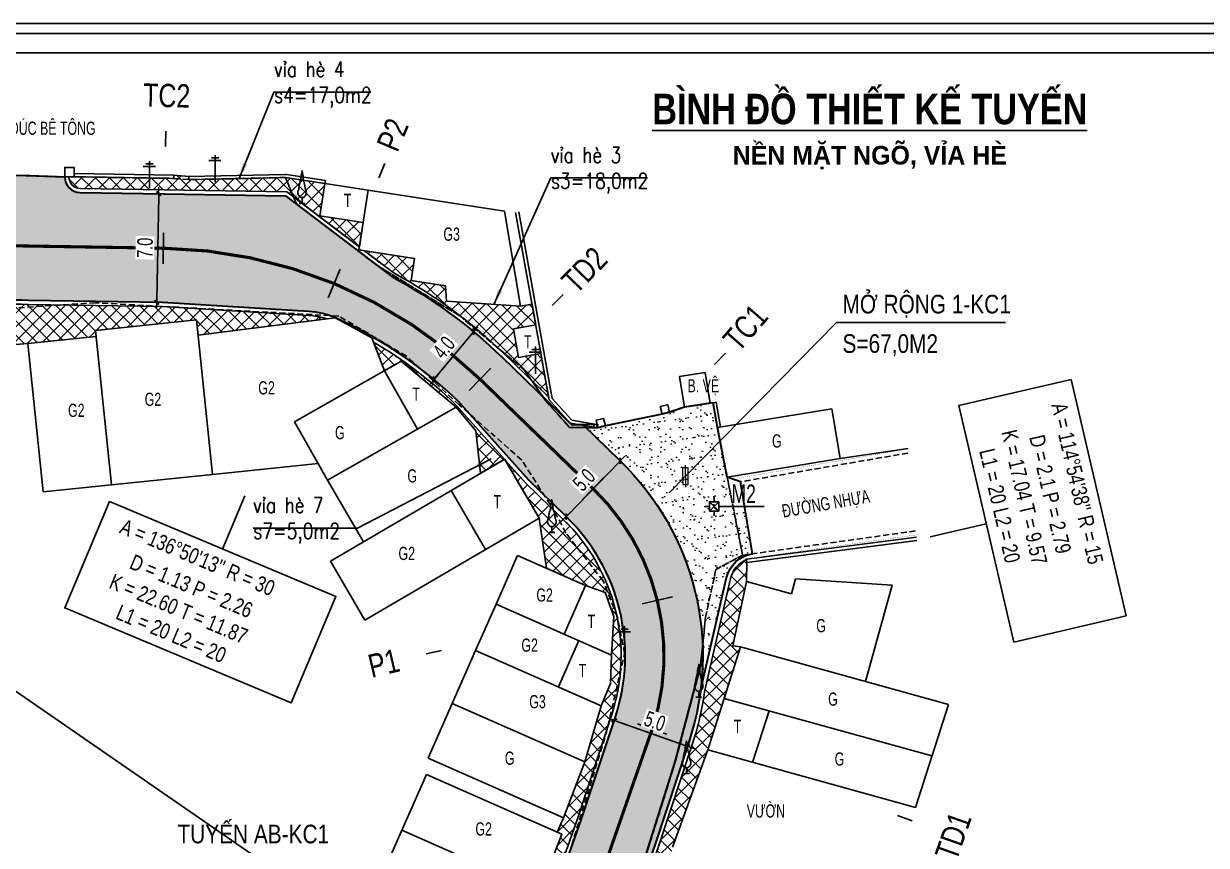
# Model space of a CAD drawing. Header units: millimetres. Extents: x 599607 to 1199256, y 2309327 to 4618784.
# Drawn here: x 1198974.3 to 1199050.4, y 4618587.5 to 4618640.5 of the extents above; entities that cross this region are included whole.
import ezdxf
from ezdxf.enums import TextEntityAlignment as Align

# ---------------------------------------------------------------- set-up
doc = ezdxf.new("R2010")
doc.units = ezdxf.units.MM
doc.header["$PDMODE"] = 3
doc.header["$PDSIZE"] = -0.7
doc.linetypes.add('DASHDOT', pattern=[1, 0.5, -0.25, 0, -0.25])
doc.linetypes.add('DASHED', pattern=[19.05, 12.7, -6.35])
for name, color, linetype in [('CAY', 3, 'Continuous'), ('cd', 7, 'Continuous'), ('chu', 6, 'Continuous'), ('coc', 1, 'Continuous'), ('Coc tren tuyen', 3, 'Continuous'), ('ENTTNTHIETKE1', 2, 'Continuous'), ('KHUNGTEN', 5, 'Continuous'), ('NOI', 2, 'Continuous'), ('thep', 2, 'Continuous'), ('Tuyen', 7, 'Continuous')]:
    doc.layers.add(name, color=color, linetype=linetype)
doc.layers.add('KCS_Plotter', color=11, linetype='Continuous', plot=False)
for name, color, linetype, lineweight in [('LC Dim', 8, 'Continuous', 18), ('LC Hatch', 252, 'Continuous', 9), ('LC Net dam 1', 30, 'Continuous', 30), ('LC Net thay', 7, 'Continuous', 25), ('LC Net truc', 79, 'DASHDOT', 13), ('LC Text1', 3, 'Continuous', 20), ('LC Text2', 7, 'Continuous', 25)]:
    doc.layers.add(name, color=color, linetype=linetype, lineweight=lineweight)
doc.styles.add('HOATBIF', font='hoatbif.shx', dxfattribs={"width": 0.7})
doc.styles.add('LC 1', font='')
doc.styles.add('LC 3', font='vnsimli.shx', dxfattribs={"width": 0.75})
doc.styles.add('LC3', font='', dxfattribs={"width": 0.8})
doc.styles.get("Standard").update_dxf_attribs({"font": 'RomanS'})
doc.styles.add('style1', font='')
doc.styles.add('T2', font='', dxfattribs={"width": 0.8})
doc.styles.get('LC 1').set_extended_font_data('.VnAvantH', bold=True)
doc.styles.get('LC3').set_extended_font_data('.VnArialH', bold=True)
doc.styles.get('style1').set_extended_font_data('.VnAvantH')
doc.styles.get('T2').set_extended_font_data('.VnArialH')
doc.dimstyles.new('1-100(1-25)', dxfattribs={"dimscale": 25, "dimtxt": 2.5, "dimasz": 0.35, "dimexe": 0.5, "dimexo": 0, "dimgap": 0.8, "dimtad": 1, "dimdec": 0, "dimzin": 0, "dimdsep": 46, "dimtxsty": 'HOATBIF', "dimblk1": 'DOT', "dimblk2": 'DOT', "dimsah": 1, "dimcen": -1, "dimdle": 1, "dimclrd": 256, "dimclre": 256, "dimclrt": 4, "dimadec": 3, "dimazin": 2, "dimtfac": 0.333333, "dimtdec": 0, "dimtix": 1, "dimtmove": 2, "dimatfit": 3, "dimldrblk": 'DOT', "dimfxl": 1, "dimtvp": 0.833333, "dimtolj": 1, "dimtzin": 0, "dimarcsym": 0})
doc.dimstyles.new('ISO-25', dxfattribs={"dimtxt": 2.5, "dimasz": 2.5, "dimexe": 1.25, "dimexo": 0.625, "dimtad": 1, "dimtxsty": 'Standard', "dimcen": 2.5, "dimadec": 0, "dimazin": 2, "dimtfac": 0, "dimtdec": 0, "dimtofl": 0, "dimtmove": 0, "dimatfit": 0, "dimfxl": 1, "dimtzin": 0, "dimarcsym": 0})
pattern_1 = [(37.5, (599389.6376, 2309284.02925), (-0.03200062592, 0.97882647466), [0, -0.77216, 0, -0.8636, 0, -0.8255]), (7.5, (599389.6376, 2309284.0293), (0.8990465663, 1.43365020114), [0, -0.41656, 0, -0.69596, 0, -0.2667]), (327.5, (599389.0127, 2309284.02925), (1.58198474048, 0.00287436936), [0, -0.254, 0, -0.9144, 0, -1.1938]), (317.5, (599389.0127, 2309284.0293), (1.52711290494, 0.4458586465), [0, -0.127, 0, -0.59944, 0, -0.6858])]
pattern_2 = [(45, (599389.63756, 2309284.02925), (-0.44901280605, 0.44901280605), []), (135, (599389.63756, 2309284.02925), (-0.44901280605, -0.44901280605), [])]

# ---------------------------------------------------------------- blocks, each defined once
blk = doc.blocks.new('coc')
at = {"layer": 'coc', "color": 1}
for points in [[(-0.3, 0), (-0.6, 0)], [(0.3, 0.3), (-0.3, -0.3)], [(-0.3, 0.3), (0.3, -0.3)], [(0, 0.3), (0, 0.6)], [(0.3, 0), (3.223, 0)], [(0, -0.3), (0, -0.6)]]:
    blk.add_lwpolyline(points, dxfattribs=at)
blk.add_lwpolyline([(-0.3, -0.3), (0.3, -0.3), (0.3, 0.3), (-0.3, 0.3)], close=True, dxfattribs=at)
blk = doc.blocks.new('cdien')
at = {"layer": 'cd', "extrusion": (-0.000518657, 0.000768986, 1)}
for p, q in [((-0.46, 3.14, 0), (0.49, 3.14, 0)), ((0, 0), (0, 3.5, 0)), ((-0.8, 2.78, 0), (0.76, 2.78, 0))]:
    blk.add_line(p, q, dxfattribs=at)
blk = doc.blocks.new('cay')
at = {"layer": 'CAY', "color": 3, "extrusion": (-0.000518657, 0.000768986, 1)}
for p, q in [((-0.2, 0, 0), (0.2, 0, 0)), ((-0.02, 0.76, 0), (-0.02, 0, 0)), ((-0.38, -0.01, 0), (0.36, -0.01, 0))]:
    blk.add_line(p, q, dxfattribs=at)
blk.add_lwpolyline([(-0.06, 3.91), (-0.02, 4.2), (0.02, 3.91, 0.060426), (0.05, 3.76, -0.106971), (0.13, 3.29, 0.106991), (0.2, 2.82)], format="xyb", dxfattribs=at)
for centre, radius, start, end in [((-1.29, 3.22), 1.12, 339.0493, 3.4768), ((0.96, 3.36), 1.12, 159.0538, 183.4768), ((-0.67, 3.98), 0.619, 339.0538, 352.8855), ((-0.04, 1.39), 0.539, 154.1495, 205.8817), ((-1.53, 2.12), 1.12, 334.1495, 355.3553), ((2.45, 1.79), 2.88, 159.0493, 175.3553), ((-2.49, 1.79), 2.88, 4.6759, 20.9819), ((1.5, 2.12), 1.12, 184.6759, 205.8817), ((0, 1.39), 0.539, 334.1495, 25.8817), ((0.91, 1.85), 1.59, 205.8817, 218.192), ((-0.1, 1.06), 0.312, 218.192, 284.9931), ((0.06, 1.06), 0.312, 255.038, 321.8392), ((-0.94, 1.85), 1.59, 321.8392, 334.1495)]:
    blk.add_arc(centre, radius, start, end, dxfattribs=at)
blk = doc.blocks.new('1235485')
at = {"layer": 'Defpoints', "color": 3, "linetype": 'DASHED', "ltscale": 0.03}
for points in [[(16.569, 49.396), (19.771, 59.78), (20.98, 65.023), (20.516, 67.403), (19.598, 69.689), (17.2, 72.776), (16.503, 74.124), (14.364, 77.475), (10.334, 81.039), (6.952, 84.163), (2.581, 86.752), (-13.073, 87.611), (-22.557, 86.994)], [(-18.805, 95.843), (-15.051, 95.723), (-14.451, 95.723), (-8.034, 95.618), (-7.058, 95.538), (-0.834, 95.674), (-0.145, 93.975), (1.085, 93.035), (5.048, 90.022), (10.373, 86.76), (14.525, 83.283), (15.907, 81.299), (17.446, 79.575), (19.265, 79.556), (19.75, 79.674), (23.394, 80.434), (23.88, 80.553), (24.837, 80.879), (26.677, 81.171), (26.966, 79.568), (27.594, 76.369), (28.579, 71.351), (26.862, 70.436), (26.191, 67.351), (25.9, 64.289), (24.249, 58.039), (20.943, 47.498)]]:
    blk.add_lwpolyline(points, dxfattribs=at)
at = {"layer": 'LC Net truc', "color": 1, "ltscale": 4, "extrusion": (0, 0, -1), "const_width": 0.1}
blk.add_lwpolyline([(40.345, 89.919), (28.232, 91.437), (8.706, 91.125, 0.190594), (-11.685, 82.681), (-18.955, 75.642, 0.287747), (-22.763, 60.159), (-13.462, 33.401), (-5.566, 18.838), (0, 0)], format="xyb", dxfattribs=at)
at = {"layer": 'NOI'}
for p, q in [((18.468, 69.403, 2.344), (17.086, 66.271, 2.431)), ((19.738, 68.947, 2.202), (18.468, 69.403, 2.344)), ((20.292, 67.413), (19.738, 68.947, 2.202)), ((20.14, 64.923, 2.298), (20.292, 67.413))]:
    blk.add_line(p, q, dxfattribs=at)
at = {"layer": 'NOI', "color": 3, "linetype": 'DASHED', "ltscale": 0.03}
for points in [[(-0.834, 95.674), (-7.058, 95.538), (-8.034, 95.618), (-14.451, 95.723), (-15.051, 95.723), (-18.805, 95.843), (-19.405, 95.843), (-35.757, 96.084), (-35.767, 96.143)], [(19.265, 79.556), (17.446, 79.575), (15.907, 81.299), (14.525, 83.283), (10.373, 86.76), (5.048, 90.022), (1.085, 93.035), (-0.145, 93.975), (-0.834, 95.674)], [(-1.863, 3.885), (-0.506, 7.513), (1.504, 12.722), (5.837, 22.879), (11.469, 36.236), (16.569, 49.396), (19.771, 59.78), (20.98, 65.023), (20.516, 67.403), (19.598, 69.689), (17.2, 72.776), (16.503, 74.124), (14.364, 77.475), (10.334, 81.039), (6.952, 84.163), (2.581, 86.752), (-13.073, 87.611), (-22.557, 86.994), (-33.425, 85.562), (-38.209, 85.064)], [(27.594, 76.369), (26.966, 79.568), (26.677, 81.171), (24.837, 80.879), (23.88, 80.553), (23.394, 80.434), (19.75, 79.674), (19.265, 79.556)], [(39.223, 77.93), (28.435, 76.076), (27.594, 76.369)], [(28.579, 71.351), (27.594, 76.369)], [(3.46, 1.211), (4.328, 6.216), (6.095, 11.159), (9.309, 21.456), (15.339, 34.488), (20.943, 47.498), (24.249, 58.039), (25.9, 64.289), (26.191, 67.351), (26.862, 70.436), (28.579, 71.351), (39.749, 72.919)]]:
    blk.add_lwpolyline(points, dxfattribs=at)
at = {"layer": 'NOI'}
for points in [[(-15.051, 95.723), (-14.451, 95.723), (-14.451, 96.323), (-15.051, 96.323)], [(23.394, 80.434), (23.88, 80.553), (23.762, 81.039), (23.276, 80.92)], [(19.265, 79.556), (19.75, 79.674), (19.632, 80.16), (19.146, 80.042)]]:
    blk.add_lwpolyline(points, close=True, dxfattribs=at)
for points in [[(-8.03, 95.818), (-14.447, 95.923)], [(-8.034, 95.618), (-14.451, 95.723)], [(-8.03, 95.818), (-8.034, 95.618)], [(-7.062, 95.738), (-7.058, 95.538)], [(-0.834, 95.674), (-7.058, 95.538)], [(-0.834, 95.674), (1.693, 95.292)], [(1.693, 95.292), (1.376, 93.204)], [(1.723, 95.49), (1.693, 95.292)], [(1.693, 95.292), (4.471, 94.869)], [(4.471, 94.869), (3.884, 91.015)], [(13.245, 93.503), (4.471, 94.869)], [(1.376, 93.204), (4.153, 92.781)], [(14.281, 87.393), (13.245, 93.503)], [(19.265, 79.556), (17.478, 79.863), (16.128, 81.359), (13.97, 93.423)], [(19.299, 79.753), (17.581, 80.049), (16.315, 81.451), (14.167, 93.459)], [(3.884, 91.015), (7.471, 90.469)], [(7.471, 90.469), (7.253, 89.042)], [(14.281, 87.393), (9.527, 87.704), (9.447, 88.708), (7.253, 89.042)], [(-13.077, 85.832), (-6.562, 86.505)], [(-5.534, 76.558), (-6.562, 86.505)], [(-6.459, 85.511), (2.351, 86.632)], [(2.351, 86.632), (4.717, 85.352), (5.527, 83.222)], [(13.826, 85.922), (15.266, 86.18)], [(-17.424, 84.988), (-13.036, 85.442)], [(-13.077, 85.832), (-12.049, 75.885)], [(14.155, 84.086), (13.826, 85.922)], [(-17.424, 84.988), (-16.436, 75.432)], [(-0.263, 79.934), (6.611, 83.838)], [(6.611, 83.838), (10.137, 80.882)], [(14.155, 84.086), (15.595, 84.343)], [(5.527, 83.222), (7.656, 79.473)], [(24.524, 82.855), (26.177, 83.117)], [(26.491, 81.142), (26.177, 83.117)], [(24.837, 80.879), (24.524, 82.855)], [(1.866, 76.185), (10.137, 80.882)], [(11.715, 76.626), (11.399, 79.367), (10.137, 80.882)], [(24.837, 80.879), (26.677, 81.171)], [(26.677, 81.171), (26.874, 81.207)], [(26.966, 79.568), (26.677, 81.171)], [(27.163, 79.604), (26.874, 81.207)], [(34.325, 80.785), (26.966, 79.568)], [(34.856, 77.57), (34.325, 80.785)], [(1.866, 76.185), (-0.263, 79.934)], [(27.594, 76.369), (26.966, 79.568)], [(39.239, 78.221), (34.856, 77.57)], [(-5.534, 76.558), (1.255, 77.26)], [(2.047, 70.971), (13.268, 77.534)], [(15.49, 73.735), (13.268, 77.534)], [(34.856, 77.57), (27.594, 76.369)], [(-12.049, 75.885), (-5.534, 76.558)], [(1.866, 76.185), (4.184, 72.221)], [(-12.049, 75.885), (-16.436, 75.432)], [(12.038, 71.716), (9.816, 75.515)], [(4.269, 67.172), (15.49, 73.735)], [(15.956, 70.512), (15.49, 73.735)], [(28.827, 71.087), (39.766, 72.502)], [(28.853, 70.889), (39.792, 72.304)], [(4.269, 67.172), (2.047, 70.971)], [(12.712, 68.201), (14.094, 71.334)], [(18.468, 69.403), (14.094, 71.334)], [(28.853, 70.889), (28.827, 71.087)], [(27.956, 65.519), (28.827, 69.658)], [(28.827, 69.658), (31.719, 68.859)], [(31.719, 68.859), (31.991, 69.821), (38.2, 69.43), (36.482, 63.219)], [(11.397, 65.222), (12.712, 68.201)], [(20.14, 64.923), (12.712, 68.201)], [(16.727, 62.87), (18.041, 65.85)], [(27.956, 65.519), (28.45, 65.44)], [(9.89, 61.807), (11.397, 65.222)], [(19.471, 61.659), (11.397, 65.222)], [(19.471, 61.659), (20.071, 63.079), (20.14, 64.923)], [(26.333, 58.806), (28.45, 65.44)], [(28.45, 65.44), (41.829, 61.74)], [(8.331, 58.273), (9.89, 61.807)], [(18.416, 58.045), (9.89, 61.807)], [(27.392, 62.123), (40.771, 58.423)], [(39.713, 55.106), (41.829, 61.74)], [(19.471, 61.659), (18.416, 58.045)], [(29.227, 58.006), (30.286, 61.323)], [(26.333, 58.806), (39.713, 55.106)], [(17.044, 54.428), (8.331, 58.273)], [(17.044, 54.428), (18.416, 58.045)], [(1.689, 42.421), (8.226, 57.237)], [(16.939, 53.392), (8.226, 57.237)], [(15.519, 49.713), (6.636, 53.633)], [(16.939, 53.392), (15.519, 49.713), (13.928, 45.949), (12.285, 42.046)]]:
    blk.add_lwpolyline(points, dxfattribs=at)
blk.add_lwpolyline([(1.723, 95.49), (-0.778, 95.868, 0.042996), (-0.864, 95.874), (-7.062, 95.738)], format="xyb", dxfattribs=at)
at = {"layer": 'NOI', "const_width": 0.01}
for points in [[(19.267, 79.756), (17.537, 79.774), (16.064, 81.423), (14.674, 83.419), (10.491, 86.923), (5.162, 90.188), (1.207, 93.194), (0.02, 94.101), (-0.648, 95.749)], [(39.179, 78.187), (28.457, 76.344), (28.13, 76.458)], [(28.661, 71.1), (39.786, 72.662)], [(28.661, 71.1), (28.623, 71.374)]]:
    blk.add_lwpolyline(points, dxfattribs=at)
at = {"layer": 'CAY', "xscale": 0.5, "yscale": 0.5, "zscale": 0.5}
for p in [(0.232, 94.009, 3.19), (16.31, 72.825, 0), (25.764, 62.217, 2.376), (24.976, 57.291, 2.166)]:
    blk.add_blockref('cay', p, dxfattribs=at)
at = {"layer": 'cd', "xscale": 0.5, "yscale": 0.5, "zscale": 0.5}
for p in [(-9.599, 94.988, 2.836), (-5.375, 95.374, 3.044), (15.248, 83.037, 2.645), (20.98, 65.023)]:
    blk.add_blockref('cdien', p, dxfattribs=at)
at = {"layer": 'coc', "color": 2}
blk.add_blockref('coc', (26.744, 74.493, 2.391), dxfattribs=at)
at = {"layer": 'chu', "color": 6, "style": 'style1', "width": 0.7}
for s, p in [('b·i ®óc bª t«ng', (-20.092, 98.425)), ('t', (2.914, 93.78)), ('g3', (9.323, 91.602)), ('t', (14.518, 84.664)), ('g2', (-2.592, 81.705)), ('b. vÖ', (25.034, 81.837)), ('g2', (-9.905, 80.969)), ('t', (7.325, 81.3)), ('g2', (-14.838, 80.256)), ('g', (2.346, 78.822)), ('g', (30.476, 78.284)), ('g', (7.007, 76.034)), ('t', (12.55, 74.372)), ('g2', (6.431, 71.04)), ('g2', (15.305, 68.361)), ('t', (18.605, 66.665)), ('g', (33.324, 66.386)), ('g2', (14.342, 65.132)), ('t', (18.034, 63.496)), ('g', (34.087, 61.657)), ('g3', (14.85, 61.492)), ('t', (28.011, 59.902)), ('g', (13.279, 57.854)), ('g', (34.507, 57.803)), ('v\xadên', (28.847, 54.455)), ('g2', (11.381, 53.296))]:
    blk.add_text(s, height=0.85, dxfattribs=at).set_placement(p)
blk.add_text('®\xadêng nhùa', height=0.85, rotation=9.90493, dxfattribs=at).set_placement((31.198, 73.765, 2.603))
at = {"layer": 'coc', "color": 1, "style": 'style1', "width": 0.7}
blk.add_text('M2', height=1.2, dxfattribs=at).set_placement((27.872, 74.705, 2.392))
blk = doc.blocks.new('coctrentuyen')
at = {"layer": 'Coc tren tuyen'}
for p, q in [((-8.567, 97.67), (-8.546, 98.669)), ((5.157, 95.663, -2.68), (5.545, 96.585, -2.68)), ((16.328, 87.43), (17.027, 88.145)), ((26.782, 83.639), (27.481, 84.354)), ((8.216, 64.991), (9.19, 65.217)), ((38.558, 54.584), (39.501, 54.252))]:
    blk.add_line(p, q, dxfattribs=at)
for points in [[(-8.727, 90.126), (-8.685, 92.125)], [(10.985, 81.966), (12.384, 83.396)], [(18.255, 74.927), (19.654, 76.357)], [(22.112, 68.222), (24.06, 68.675)], [(21.82, 60.491), (23.706, 59.826)]]:
    blk.add_lwpolyline(points, dxfattribs=at)
at = {"layer": 'Coc tren tuyen', "elevation": -2.68}
blk.add_lwpolyline([(1.907, 87.925), (2.681, 89.768)], dxfattribs=at)
at = {"layer": 'LC Net truc', "color": 1, "ltscale": 4, "extrusion": (0, 0, -1)}
blk.add_lwpolyline([(40.345, 89.919, 0.2, 0.2, 0), (28.232, 91.437, 0.2, 0.2, 0), (8.706, 91.125, 0.2, 0.2, 0.190594), (-11.685, 82.681, 0.2, 0.2, 0), (-18.955, 75.642, 0.2, 0.2, 0.287747), (-22.763, 60.159, 0.2, 0.2, 0), (-13.462, 33.401, 0.2, 0.2, 0), (-5.566, 18.838, 0.2, 0.2, 0), (0, 0, 0, 0, 0)], format="xyseb", dxfattribs=at)
at = {"layer": 'Coc tren tuyen', "char_height": 1.5, "attachment_point": 1}
for s, insert, width, rotation in [('\\Fviet buddy.shx;\\W0.8000000000;\\T1.0000000000;\\o\\lTC2', (-9.987, 101.741), 5.33333, 358.78806), ('\\Fviet buddy.shx;\\W0.8000000000;\\T1.0000000000;\\o\\lP2', (4.978, 97.817, -2.68), 3.9619, 67.21562), ('\\Fviet buddy.shx;\\W0.8000000000;\\T1.0000000000;\\o\\lTD2', (16.805, 89.162), 5.33333, 45.64318), ('\\Fviet buddy.shx;\\W0.8000000000;\\T1.0000000000;\\o\\lTC1', (27.2, 85.356), 4.64762, 48.90363), ('\\Fviet buddy.shx;\\W0.8000000000;\\T1.0000000000;\\o\\lP1', (4.355, 64.906), 3.27619, 13.08937), ('\\Fviet buddy.shx;\\W0.8000000000;\\T1.0000000000;\\o\\lTD1', (40.927, 52.085), 4.64762, 70.56207)]:
    blk.add_mtext(s, dxfattribs=dict(at, insert=insert, width=width, rotation=rotation))
blk = doc.blocks.new('DOT')
at = {"layer": 'LC Dim'}
blk.add_line((-3, 0), (3, 0), dxfattribs=at)
at = {"layer": 'LC Dim', "color": 4}
blk.add_line((-1, -1), (1, 1), dxfattribs=at)
blk.add_lwpolyline([(0.5, 1), (-1, -0.5), (-0.5, -1), (1, 0.5)], close=True, dxfattribs=at)
blk = doc.blocks.new('TIEUDE1')
at = {"layer": 'LC Text2', "color": 7, "style": 'LC 1'}
blk.add_attdef('TIªU§Ò', text='', height=5, dxfattribs=at).set_placement((0, 0), align=Align.BOTTOM_CENTER)
blk.add_attdef('TL', text='', height=3, dxfattribs=at).set_placement((0, -2), align=Align.TOP_CENTER)
blk = doc.blocks.new('*D56')
at = {"layer": 'Defpoints', "color": 0, "transparency": 16777216}
for p in [(1199012.366, 4618595.86, -2.744), (1199016.985, 4618593.921), (1199017.082, 4618594.195, -2.744)]:
    blk.add_point(p, dxfattribs=at)
at = {"layer": 'LC Dim', "lineweight": -2, "transparency": 16777216}
for p, q in [((1199012.366, 4618595.86), (1199012.203, 4618595.397)), ((1199012.401, 4618595.539), (1199016.853, 4618593.968)), ((1199017.082, 4618594.195), (1199016.919, 4618593.733))]:
    blk.add_line(p, q, dxfattribs=at)
at = {"layer": 'LC Dim', "lineweight": -2, "transparency": 16777216, "xscale": 0.14, "yscale": 0.14, "zscale": 0.14}
for p, rotation in [((1199012.269, 4618595.586), 160.5620696085141), ((1199016.985, 4618593.921), 340.5620696085142)]:
    blk.add_blockref('DOT', p, dxfattribs=dict(at, rotation=rotation))
at = {"layer": 'LC Dim', "color": 4, "transparency": 16777216, "insert": (1199014.9, 4618595.527), "char_height": 1, "attachment_point": 5, "rotation": 340.56207, "style": 'HOATBIF', "bg_fill": 3, "box_fill_scale": 1.1, "bg_fill_color": 256, "bg_fill_true_color": 13158600, "bg_fill_transparency": 0}
blk.add_mtext('\\A1;5.0', dxfattribs=at)
blk = doc.blocks.new('_Dot')
at = {"color": 0, "linetype": 'ByBlock', "lineweight": -2}
blk.add_line((-0.5, 0), (-1, 0), dxfattribs=at)
at = {"color": 0, "linetype": 'ByBlock', "const_width": 0.5}
blk.add_lwpolyline([(-0.25, 0, 1), (0.25, 0, 1)], format="xyb", close=True, dxfattribs=at)
blk = doc.blocks.new('*D57')
at = {"layer": 'Defpoints', "color": 0, "transparency": 16777216}
for p in [(1199012.647, 4618612.317, -2.744), (1199012.666, 4618612.299), (1199009.169, 4618608.725, -2.744)]:
    blk.add_point(p, dxfattribs=at)
at = {"layer": 'LC Dim', "lineweight": -2, "transparency": 16777216}
for p, q in [((1199009.285, 4618608.808), (1199012.568, 4618612.199)), ((1199012.647, 4618612.317), (1199012.809, 4618612.16)), ((1199009.169, 4618608.725), (1199009.331, 4618608.568))]:
    blk.add_line(p, q, dxfattribs=at)
at = {"layer": 'LC Dim', "lineweight": -2, "transparency": 16777216, "xscale": 0.14, "yscale": 0.14, "zscale": 0.14}
for p, rotation in [((1199012.666, 4618612.299), 45.92327135930118), ((1199009.187, 4618608.707), 225.9232713593012)]:
    blk.add_blockref('DOT', p, dxfattribs=dict(at, rotation=rotation))
at = {"layer": 'LC Dim', "color": 4, "transparency": 16777216, "insert": (1199010.337, 4618611.074), "char_height": 1, "attachment_point": 5, "rotation": 45.92327, "style": 'HOATBIF', "bg_fill": 3, "box_fill_scale": 1.1, "bg_fill_color": 256, "bg_fill_true_color": 13158600, "bg_fill_transparency": 0}
blk.add_mtext('\\A1;5.0', dxfattribs=at)
blk = doc.blocks.new('*D58')
at = {"layer": 'Defpoints', "color": 0, "transparency": 16777216}
for p in [(1199003.224, 4618620.616, -2.744), (1199003.224, 4618620.616), (1199000.668, 4618617.539, -2.744)]:
    blk.add_point(p, dxfattribs=at)
at = {"layer": 'LC Dim', "lineweight": -2, "transparency": 16777216}
for p, q in [((1199000.758, 4618617.647), (1199003.134, 4618620.509)), ((1199003.224, 4618620.616), (1199003.07, 4618620.744)), ((1199000.668, 4618617.539), (1199000.514, 4618617.667))]:
    blk.add_line(p, q, dxfattribs=at)
at = {"layer": 'LC Dim', "lineweight": -2, "transparency": 16777216, "xscale": 0.14, "yscale": 0.14, "zscale": 0.14}
for p, rotation in [((1199003.224, 4618620.616), 50.28740143107522), ((1199000.668, 4618617.539), 230.2874014310752)]:
    blk.add_blockref('DOT', p, dxfattribs=dict(at, rotation=rotation))
at = {"layer": 'LC Dim', "color": 4, "transparency": 16777216, "insert": (1199001.315, 4618619.602), "char_height": 1, "attachment_point": 5, "rotation": 50.2874, "style": 'HOATBIF', "bg_fill": 3, "box_fill_scale": 1.1, "bg_fill_color": 256, "bg_fill_true_color": 13158600, "bg_fill_transparency": 0}
blk.add_mtext('\\A1;4.0', dxfattribs=at)
blk = doc.blocks.new('*D59')
at = {"layer": 'Defpoints', "color": 0, "transparency": 16777216}
for p in [(1198982.964, 4618629.503), (1198983.33, 4618629.496, -2.744), (1198983.195, 4618622.497, -2.744)]:
    blk.add_point(p, dxfattribs=at)
at = {"layer": 'LC Dim', "lineweight": -2, "transparency": 16777216}
for p, q in [((1198983.33, 4618629.496), (1198982.764, 4618629.506)), ((1198982.832, 4618622.644), (1198982.962, 4618629.363)), ((1198983.195, 4618622.497), (1198982.629, 4618622.508))]:
    blk.add_line(p, q, dxfattribs=at)
at = {"layer": 'LC Dim', "lineweight": -2, "transparency": 16777216, "xscale": 0.14, "yscale": 0.14, "zscale": 0.14}
for p, rotation in [((1198982.964, 4618629.503), 88.89451510485537), ((1198982.829, 4618622.504), 268.8945151048554)]:
    blk.add_blockref('DOT', p, dxfattribs=dict(at, rotation=rotation))
at = {"layer": 'LC Dim', "color": 4, "transparency": 16777216, "insert": (1198982.077, 4618626.019), "char_height": 1, "attachment_point": 5, "rotation": 88.89452, "style": 'HOATBIF', "bg_fill": 3, "box_fill_scale": 1.1, "bg_fill_color": 256, "bg_fill_true_color": 13158600, "bg_fill_transparency": 0}
blk.add_mtext('\\A1;7.0', dxfattribs=at)
blk = doc.blocks.new('khung vpn')
at = {"layer": 'Defpoints'}
blk.add_line((52556.46, -4195.446), (52498.758, -4195.446), dxfattribs=at)
at = {"layer": 'KHUNGTEN'}
blk.add_lwpolyline([(52556.243, -4234.885), (52502.048, -4234.885), (52502.048, -4195.662), (52556.243, -4195.662)], close=True, dxfattribs=at)
at = {"layer": 'thep'}
blk.add_lwpolyline([(52555.832, -4234.474), (52502.459, -4234.474), (52502.459, -4196.073), (52555.832, -4196.073)], close=True, dxfattribs=at)

msp = doc.modelspace()

# ---------------------------------------------------------------- hatches: boundary and pattern name
at = {"layer": 'LC Hatch'}
h = msp.add_hatch(dxfattribs=at)
h.set_pattern_fill('AR-SAND', color=256, scale=0.02)
h.set_pattern_definition(pattern_1)
h.paths.add_polyline_path([(1198991.12, 4618629.371), (1198983.312, 4618629.496), (1198977.895, 4618629.582, -0.409551), (1198976.911, 4618630.582), (1198976.911, 4618630.594), (1198973.157, 4618630.714), (1198973.157, 4618630.674, -0.418892), (1198972.141, 4618629.674), (1198963.54, 4618629.811), (1198957.626, 4618629.905, -0.334485), (1198956.202, 4618631.014), (1198955.588, 4618631.014), (1198949.481, 4618629.645), (1198953.508, 4618620.492), (1198967.564, 4618622.253, -0.035159), (1198974.577, 4618622.634), (1198983.2, 4618622.497), (1198992.613, 4618621.923, -0.091859), (1198994.381, 4618621.483, -0.085712), (1199002.255, 4618616.116), (1199006.773, 4618611.045), (1199009.178, 4618608.717, -0.287747), (1199012.351, 4618595.814), (1199010.155, 4618589.169), (1199003.133, 4618569.29), (1198997.557, 4618559.007, 0.057953), (1198993.906, 4618549.893), (1198990.246, 4618537.929, -0.383186), (1198986.812, 4618535.86), (1198997.676, 4618533.773, -0.445937), (1198995.373, 4618537.597), (1198998.711, 4618548.508, -0.058465), (1199001.953, 4618556.624), (1199007.716, 4618567.253), (1199014.886, 4618587.552), (1199017.098, 4618594.245, 0.287747), (1199012.656, 4618612.309), (1199010.251, 4618614.637), (1199009.524, 4618614.645), (1199005.038, 4618618.989, 0.068762), (1198997.97, 4618624.164)])
h = msp.add_hatch(dxfattribs=at)
h.set_pattern_fill('ANSI37', color=256, scale=0.2)
h.set_pattern_definition(pattern_2)
h.paths.add_polyline_path([(1198993.655, 4618630.163), (1198991.128, 4618630.545), (1198984.904, 4618630.409), (1198984.9, 4618630.609), (1198983.932, 4618630.689), (1198983.928, 4618630.489), (1198977.511, 4618630.594), (1198977.172, 4618630.594, 0.414364), (1198977.9, 4618629.842), (1198983.316, 4618629.756), (1198991.209, 4618629.63), (1198995.876, 4618626.082), (1198996.115, 4618627.652), (1198993.337, 4618628.075)])
h = msp.add_hatch(dxfattribs=at)
h.set_pattern_fill('ANSI37', color=256, scale=0.2)
h.set_pattern_definition(pattern_2)
h.paths.add_polyline_path([(1198985.4, 4618621.376), (1198985.503, 4618620.382), (1198993.786, 4618621.436, 0.064129), (1198992.597, 4618621.664), (1198983.19, 4618622.237), (1198974.572, 4618622.374, 0.035159), (1198967.596, 4618621.995), (1198953.348, 4618620.21), (1198949.299, 4618629.415), (1198948.516, 4618629.559), (1198948.828, 4618628.891), (1198952.594, 4618620.834), (1198953.541, 4618618.808), (1198958.449, 4618619.21), (1198968.266, 4618620.3), (1198969.574, 4618620.366), (1198972.886, 4618620.65), (1198972.966, 4618619.724), (1198974.538, 4618619.859), (1198978.926, 4618620.312), (1198978.885, 4618620.703)])
h = msp.add_hatch(dxfattribs=at)
h.set_pattern_fill('ANSI37', color=256, scale=0.2)
h.set_pattern_definition(pattern_2)
h.paths.add_polyline_path([(1198999.433, 4618625.34), (1198996.206, 4618625.832), (1198998.111, 4618624.383, -0.068604), (1199005.219, 4618619.176), (1199008.055, 4618616.43), (1199007.557, 4618619.214), (1199006.117, 4618618.957), (1199005.788, 4618620.793), (1199007.228, 4618621.051), (1199006.987, 4618622.397), (1199006.243, 4618622.264), (1199001.489, 4618622.575), (1199001.409, 4618623.579), (1198999.215, 4618623.913)])
h = msp.add_hatch(dxfattribs=at)
h.set_pattern_fill('ANSI37', color=256, scale=0.2)
h.set_pattern_definition(pattern_2)
h.paths.add_polyline_path([(1198998.573, 4618618.709), (1199002.099, 4618615.753), (1199003.361, 4618614.238), (1199003.677, 4618611.496), (1199005.219, 4618612.398), (1199002.067, 4618615.935, 0.05997), (1198996.786, 4618619.944), (1198997.488, 4618618.093)])
h = msp.add_hatch(dxfattribs=at)
h.set_pattern_fill('AR-SAND', color=256, scale=0.02)
h.set_pattern_definition(pattern_1)
h.paths.add_polyline_path([(1199017.837, 4618597.487), (1199019.513, 4618604.78, -0.310826), (1199021.184, 4618606.312), (1199020.397, 4618610.947), (1199019.556, 4618611.24), (1199018.928, 4618614.439), (1199018.639, 4618616.042), (1199018.452, 4618616.013), (1199016.799, 4618615.75), (1199015.842, 4618615.424), (1199015.356, 4618615.305), (1199011.712, 4618614.545), (1199011.227, 4618614.427), (1199011.178, 4618614.627), (1199010.251, 4618614.637), (1199012.656, 4618612.309, -0.236888)])
h = msp.add_hatch(dxfattribs=at)
h.set_pattern_fill('ANSI37', color=256, scale=0.2)
h.set_pattern_definition(pattern_2)
h.paths.add_polyline_path([(1199012.104, 4618595.896, 0.287747), (1199008.997, 4618608.53), (1199006.585, 4618610.865), (1199005.264, 4618612.348), (1199007.452, 4618608.606), (1199007.918, 4618605.383), (1199010.43, 4618604.274), (1199011.7, 4618603.818), (1199012.254, 4618602.284), (1199012.102, 4618599.794), (1199012.033, 4618597.95), (1199011.433, 4618596.53), (1199010.378, 4618592.916), (1199009.006, 4618589.299), (1199008.607, 4618588.393), (1199008.901, 4618588.263), (1199007.481, 4618584.584), (1199005.89, 4618580.82), (1199004.247, 4618576.917), (1199002.76, 4618573.273), (1199003.126, 4618573.111), (1199001.764, 4618569.315), (1199001.84, 4618569.249), (1199000.167, 4618565.458), (1199000.155, 4618565.43), (1198999.916, 4618565.536), (1198998.357, 4618562.002), (1198998.345, 4618561.974), (1198997.908, 4618562.167), (1198996.247, 4618558.404), (1198994.453, 4618554.338), (1198993.539, 4618554.742), (1198989.452, 4618538.796), (1198989.05, 4618536.82), (1198988.516, 4618536.314, 0.214522), (1198989.998, 4618538.005), (1198993.656, 4618549.965, -0.057929), (1198997.329, 4618559.131), (1199002.894, 4618569.396), (1199009.909, 4618589.253)])
h = msp.add_hatch(dxfattribs=at)
h.set_pattern_fill('ANSI37', color=256, scale=0.2)
h.set_pattern_definition(pattern_2)
h.paths.add_polyline_path([(1199020.412, 4618600.311), (1199019.918, 4618600.39), (1199020.789, 4618604.529), (1199020.815, 4618605.76), (1199020.792, 4618605.938, 0.241932), (1199019.767, 4618604.722), (1199018.093, 4618597.441, -0.047435), (1199017.345, 4618594.163), (1199015.132, 4618587.467), (1199007.954, 4618567.147), (1199002.251, 4618556.629), (1199005.948, 4618555.726), (1199006.799, 4618559.215), (1199007.285, 4618559.097), (1199008.32, 4618563.125), (1199009.008, 4618567.294), (1199010.131, 4618571.171), (1199011.298, 4618574.963), (1199012.523, 4618579.086), (1199013.812, 4618578.703), (1199015.115, 4618582.777), (1199016.034, 4618587.421), (1199018.295, 4618593.677), (1199019.354, 4618596.994)])
h = msp.add_hatch(dxfattribs=at)
h.set_pattern_fill('ZIGZAG', color=256, scale=0.05)
h.set_pattern_definition([(0, (599389.63756, 2309284.02925), (0.15875, 0.15875), [0.15875, -0.15875]), (90, (599389.79631, 2309284.02925), (-0.15875, 0.15875), [0.15875, -0.15875])])
h.paths.add_polyline_path([(1199007.716, 4618567.253), (1199014.886, 4618587.552), (1199017.098, 4618594.245, 0.088395), (1199017.973, 4618600.322), (1199017.862, 4618599.16), (1199016.211, 4618592.91), (1199012.905, 4618582.369), (1199007.301, 4618569.359), (1199001.271, 4618556.327), (1199000.236, 4618553.01, -0.026692), (1199001.953, 4618556.624)])

# ---------------------------------------------------------------- linework, layer by layer
at = {"layer": 'LC Net dam 1', "elevation": -2.744}
for points in [[(1198973.157, 4618630.714), (1198976.911, 4618630.594)], [(1199000.236, 4618553.01), (1199001.271, 4618556.327), (1199007.301, 4618569.359), (1199012.905, 4618582.369), (1199016.211, 4618592.91), (1199017.862, 4618599.16), (1199017.973, 4618600.322)]]:
    msp.add_lwpolyline(points, dxfattribs=at)
for points in [[(1198976.911, 4618630.594), (1198976.911, 4618630.582, 0.409551), (1198977.895, 4618629.582), (1198983.312, 4618629.496), (1198991.12, 4618629.371), (1198997.97, 4618624.164, -0.068762), (1199005.038, 4618618.989), (1199009.524, 4618614.645), (1199010.251, 4618614.637), (1199012.656, 4618612.309, -0.287747), (1199017.098, 4618594.245), (1199014.886, 4618587.552), (1199007.716, 4618567.253), (1199001.953, 4618556.624, 0.058465), (1198998.711, 4618548.508), (1198995.373, 4618537.597, 0.445937), (1198997.676, 4618533.773)], [(1198986.812, 4618535.86, 0.383186), (1198990.246, 4618537.929), (1198993.906, 4618549.893, -0.057953), (1198997.557, 4618559.007), (1199003.133, 4618569.29), (1199010.155, 4618589.169), (1199012.351, 4618595.814, 0.287747), (1199009.178, 4618608.717), (1199006.773, 4618611.045), (1199002.255, 4618616.116, 0.085712), (1198994.381, 4618621.483, 0.091859), (1198992.613, 4618621.923), (1198983.2, 4618622.497), (1198974.577, 4618622.634, 0.035159), (1198967.564, 4618622.253), (1198953.508, 4618620.492)], [(1199017.837, 4618597.487), (1199019.513, 4618604.78, -0.310826), (1199021.184, 4618606.312), (1199020.397, 4618610.947), (1199019.556, 4618611.24), (1199018.928, 4618614.439), (1199018.639, 4618616.042), (1199018.452, 4618616.013), (1199016.799, 4618615.75), (1199015.842, 4618615.424), (1199015.356, 4618615.305), (1199011.712, 4618614.545), (1199011.227, 4618614.427), (1199011.178, 4618614.627), (1199010.251, 4618614.637)]]:
    msp.add_lwpolyline(points, format="xyb", dxfattribs=at)
at = {"layer": 'LC Net thay', "elevation": -2.744}
for points in [[(1198976.911, 4618630.594), (1198977.511, 4618630.594), (1198983.928, 4618630.489), (1198983.932, 4618630.689), (1198984.9, 4618630.609), (1198984.904, 4618630.409), (1198991.128, 4618630.545), (1198993.655, 4618630.163), (1198993.337, 4618628.075), (1198996.115, 4618627.652), (1198995.876, 4618626.082)], [(1198993.786, 4618621.436), (1198985.503, 4618620.382), (1198985.4, 4618621.376), (1198978.885, 4618620.703), (1198978.926, 4618620.312), (1198974.538, 4618619.859), (1198972.966, 4618619.724), (1198972.886, 4618620.65), (1198969.574, 4618620.366), (1198968.266, 4618620.3), (1198958.449, 4618619.21), (1198953.541, 4618618.808), (1198952.594, 4618620.834), (1198948.828, 4618628.891)], [(1198996.206, 4618625.832), (1198999.433, 4618625.34), (1198999.215, 4618623.913), (1199001.409, 4618623.579), (1199001.489, 4618622.575), (1199006.243, 4618622.264), (1199006.987, 4618622.397), (1199007.228, 4618621.051), (1199005.788, 4618620.793), (1199006.117, 4618618.957), (1199007.557, 4618619.214), (1199008.055, 4618616.43)], [(1198996.786, 4618619.944), (1198997.488, 4618618.093), (1198998.573, 4618618.709), (1199002.099, 4618615.753), (1199003.361, 4618614.238), (1199003.677, 4618611.496), (1199005.219, 4618612.398)], [(1199005.264, 4618612.348), (1199007.452, 4618608.606), (1199007.918, 4618605.383), (1199010.43, 4618604.274), (1199011.7, 4618603.818), (1199012.254, 4618602.284), (1199012.102, 4618599.794), (1199012.033, 4618597.95), (1199011.433, 4618596.53), (1199010.378, 4618592.916), (1199009.006, 4618589.299), (1199008.607, 4618588.393), (1199008.901, 4618588.263), (1199007.481, 4618584.584)], [(1199016.034, 4618587.421), (1199018.295, 4618593.677), (1199018.295, 4618593.677), (1199018.295, 4618593.677), (1199019.354, 4618596.994), (1199020.412, 4618600.311), (1199019.918, 4618600.39), (1199020.789, 4618604.529), (1199020.815, 4618605.76), (1199020.792, 4618605.938)]]:
    msp.add_lwpolyline(points, dxfattribs=at)
for points in [[(1198977.171, 4618630.594), (1198977.171, 4618630.582, 0.409551), (1198977.9, 4618629.842), (1198983.316, 4618629.756), (1198991.209, 4618629.63), (1198995.876, 4618626.082)], [(1198993.786, 4618621.436, 0.064129), (1198992.597, 4618621.664), (1198983.19, 4618622.237), (1198974.572, 4618622.374, 0.035159), (1198967.596, 4618621.995), (1198953.348, 4618620.21), (1198949.299, 4618629.415), (1198948.516, 4618629.559)], [(1198996.206, 4618625.832), (1198998.111, 4618624.383, -0.068604), (1199005.219, 4618619.176), (1199008.055, 4618616.43)], [(1199005.219, 4618612.398), (1199002.067, 4618615.935, 0.05997), (1198996.786, 4618619.944)], [(1198988.516, 4618536.314, 0.214522), (1198989.998, 4618538.005), (1198993.656, 4618549.965, -0.057929), (1198997.329, 4618559.131), (1199002.894, 4618569.396), (1199009.909, 4618589.253), (1199012.104, 4618595.896, 0.287747), (1199008.997, 4618608.53), (1199006.585, 4618610.865), (1199005.264, 4618612.348)], [(1199018.091, 4618597.429), (1199019.767, 4618604.722, -0.241932), (1199020.792, 4618605.938, -0.241932)], [(1199018.093, 4618597.441, -0.047435), (1199017.345, 4618594.163), (1199015.132, 4618587.467), (1199007.954, 4618567.147), (1199002.181, 4618556.5, 0.058494), (1198998.961, 4618548.436), (1198995.622, 4618537.521, 0.128095), (1198995.564, 4618536.141, 0.128095)]]:
    msp.add_lwpolyline(points, format="xyb", dxfattribs=at)
at = {"layer": 'Tuyen', "color": 3, "lineweight": 25}
for p, q in [((1198987.074, 4618606.617, -5.424), (1198988.512, 4618610.041, -5.424)), ((1199036.224, 4618608.24, -2.744), (1199032.606, 4618607.399, -2.744))]:
    msp.add_line(p, q, dxfattribs=at)
for points, elevation in [([(1199041.689, 4618617.537), (1199045.23, 4618602.309), (1199037.994, 4618600.626), (1199034.454, 4618615.854)], -2.744), ([(1198979.783, 4618609.68), (1198994.365, 4618603.554), (1198991.489, 4618596.705), (1198976.906, 4618602.831)], -5.424)]:
    msp.add_lwpolyline(points, close=True, dxfattribs=dict(at, elevation=elevation))

# ---------------------------------------------------------------- block references
msp.add_blockref('1235485', (1198991.962, 4618534.871, -2.744))
at = {"layer": 'LC Net dam 1'}
msp.add_blockref('coctrentuyen', (1198991.962, 4618534.869, -2.744), dxfattribs=at)
at = {"layer": 'LC Text2'}
ref = msp.add_blockref('TIEUDE1', (1199028.729, 4618633.384, -2.744), dxfattribs=dict(at, xscale=0.3999724020385234, yscale=0.3999724020385234, zscale=0.3999724020385234, rotation=359.999216292062))
ref.add_attrib('TIªU§Ò', '%%UB×NH §å THIÕT KÕ TUYÕN', dxfattribs={"color": 7, "height": 1.96963, "rotation": 359.99922, "style": 'LC3', "width": 0.8}).set_placement((1199028.729, 4618633.384, -2.744), align=Align.BOTTOM_CENTER)
ref.add_attrib('TL', 'nÒn mÆt ngâ, vØa hÌ', dxfattribs={"color": 7, "height": 1.19992, "rotation": 359.99922, "style": 'LC 1'}).set_placement((1199028.729, 4618632.584, -2.744), align=Align.TOP_CENTER)

# ---------------------------------------------------------------- texts
at = {"layer": 'LC Text1', "color": 3, "char_height": 0.99999, "width": 6.92283, "attachment_point": 1, "rotation": 359.99922, "style": 'LC 3'}
for s, insert in [('{\\W0.8;vØa hÌ 4\\Ps4=17,0m2}', (1198990.389, 4618638.022, -2.744)), ('{\\W0.8;vØa hÌ 3\\Ps3=18,0m2}', (1199008.202, 4618632.496, -2.744)), ('{\\W0.8;vØa hÌ 7\\Ps7=5,0m2}', (1198989.043, 4618609.948, -2.744))]:
    msp.add_mtext(s, dxfattribs=dict(at, insert=insert))
at = {"layer": 'LC Text2', "style": 'T2', "width": 0.8}
for s, height, p in [('më réng 1-kc1', 1.20004, (1199026.973, 4618621.791, -2.744)), ('s=67,0m2', 1.2, (1199026.973, 4618619.252, -2.744)), ('TUYÕN AB-kc1', 1.20004, (1198984.166, 4618587.664, -2.744))]:
    msp.add_text(s, height=height, rotation=359.99922, dxfattribs=at).set_placement(p)
at = {"layer": 'Tuyen', "lineweight": 25, "char_height": 1, "attachment_point": 1}
for s, insert, width, rotation in [("\\Fviet buddy.shx;\\W0.8000000000;\\T1.0000000000;\\o\\lA = 114°54'38'' R = 15", (1199041.381, 4618616.128, -2.744), 13.6381, 283.08937), ('\\Fviet buddy.shx;\\W0.8000000000;\\T1.0000000000;\\o\\lK = 17.04 T = 9.57', (1199038.169, 4618614.383, -2.744), 11.69524, 283.08937), ('\\Fviet buddy.shx;\\W0.8000000000;\\T1.0000000000;\\o\\lD = 2.1 P = 2.79', (1199039.956, 4618614.056, -2.744), 10.28571, 283.08937), ('\\Fviet buddy.shx;\\W0.8000000000;\\T1.0000000000;\\o\\lL1 = 20 L2 = 20', (1199036.74, 4618613.171, -2.744), 9.98095, 283.08937), ("\\Fviet buddy.shx;\\W0.8000000000;\\T1.0000000000;\\o\\lA = 136°50'13'' R = 30", (1198980.758, 4618608.598, -5.424), 13.79048, 337.21562), ('\\Fviet buddy.shx;\\W0.8000000000;\\T1.0000000000;\\o\\lD = 1.13 P = 2.26', (1198981.391, 4618606.318, -5.424), 10.89524, 337.21562), ('\\Fviet buddy.shx;\\W0.8000000000;\\T1.0000000000;\\o\\lK = 22.60 T = 11.87', (1198980.078, 4618605.062, -5.424), 12.30476, 337.21562), ('\\Fviet buddy.shx;\\W0.8000000000;\\T1.0000000000;\\o\\lL1 = 20 L2 = 20', (1198980.504, 4618603.075, -5.424), 9.98095, 337.21562)]:
    msp.add_mtext(s, dxfattribs=dict(at, insert=insert, width=width, rotation=rotation))

# ---------------------------------------------------------------- leaders
at = {"layer": 'LC Dim'}
for points, override in [([(1198988.138, 4618630.48, -2.744), (1198990.377, 4618636.042, -2.744), (1198996.612, 4618636.042, -2.744)], {"dimasz": 1, "dimgap": 0.625, "dimtad": 0, "dimazin": 0, "dimtfac": 1, "dimtdec": 2, "dimtofl": 1, "dimatfit": 3, "dimtzin": 8}), ([(1199004.535, 4618622.376, -2.744), (1199008.19, 4618630.516, -2.744), (1199014.425, 4618630.516, -2.744)], {"dimasz": 1, "dimgap": 0.625, "dimtad": 0, "dimazin": 0, "dimtfac": 1, "dimtdec": 2, "dimtofl": 1, "dimatfit": 3, "dimtzin": 8}), ([(1199016.858, 4618611.309, -2.744), (1199026.586, 4618621.213, -2.744), (1199037.46, 4618621.213, -2.744)], {"dimasz": 0.5, "dimgap": 0.625, "dimtad": 0, "dimazin": 0, "dimtfac": 1, "dimtdec": 2, "dimtofl": 1, "dimatfit": 3, "dimldrblk": 'Dot', "dimtzin": 8}), ([(1199004.367, 4618612.419, -2.744), (1198995.763, 4618607.968, -2.744), (1198989.032, 4618607.968, -2.744)], {"dimasz": 1, "dimgap": 0.625, "dimtad": 0, "dimazin": 0, "dimtfac": 1, "dimtdec": 2, "dimtofl": 1, "dimatfit": 3, "dimtzin": 8})]:
    msp.add_leader(points, dimstyle='ISO-25', override=override, dxfattribs=at)

# ---------------------------------------------------------------- next in the draw order: dimensions: what is measured, and where the dimension line sits
at = {"layer": 'LC Dim', "color": 2}
for p1, p2, distance, picture, middle in [((1198983.195, 4618622.497, -2.744), (1198983.33, 4618629.496, -2.744), 0.366, '*D59', (1198982.077, 4618626.019)), ((1199000.668, 4618617.539, -2.744), (1199003.224, 4618620.616, -2.744), 0, '*D58', (1199001.315, 4618619.602)), ((1199009.169, 4618608.725, -2.744), (1199012.647, 4618612.317, -2.744), -0.026, '*D57', (1199010.337, 4618611.074)), ((1199012.366, 4618595.86, -2.744), (1199017.082, 4618594.195, -2.744), -0.291, '*D56', (1199014.9, 4618595.527))]:
    dim = msp.add_aligned_dim(p1=p1, p2=p2, distance=distance, dimstyle='1-100(1-25)', override={"dimscale": 0.4, "dimdec": 1, "dimfxl": 2, "dimtfill": 1, "dimarcsym": 1}, dxfattribs=at)
    dim.commit()
    dim.dimension.update_dxf_attribs({"geometry": picture, "text_midpoint": middle})

# ---------------------------------------------------------------- next in the draw order: linework, layer by layer
at = {"layer": 'KCS_Plotter'}
msp.add_line((1198911.473, 4618640.456), (1199083.563, 4618521.662), dxfattribs=at)

# ---------------------------------------------------------------- next in the draw order: block references
at = {"layer": 'ENTTNTHIETKE1', "color": 6, "xscale": 2.982449788355334, "yscale": 2.982449788355334, "zscale": 2.982449788355334}
msp.add_blockref('khung vpn', (1042336.56, 4631153.162), dxfattribs=at)

doc.saveas('drawing.dxf')
